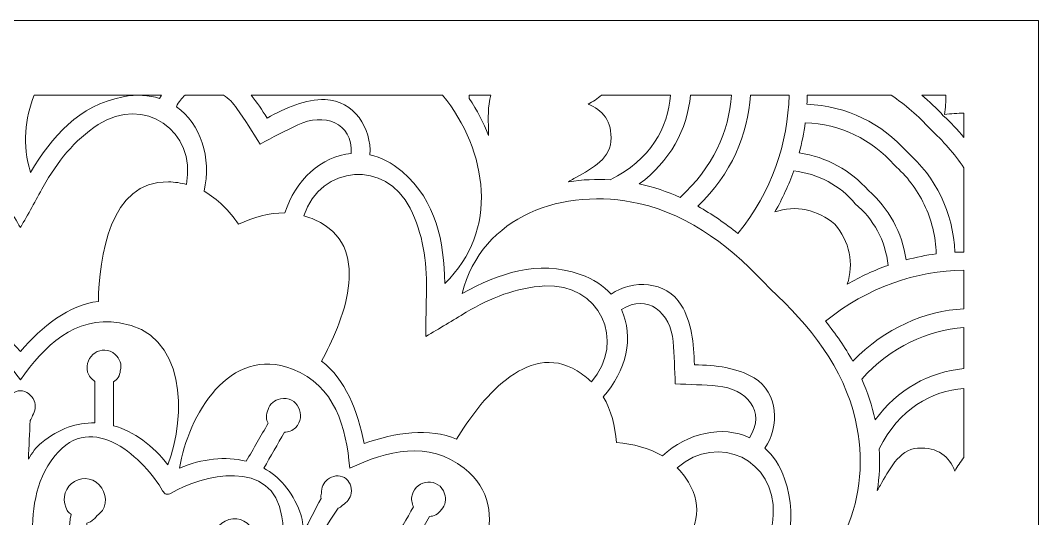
# Model space of a CAD drawing. Extents: x -175 to 692, y -400 to 112.
# Drawn here: x 610.4 to 692.2, y -71.5 to -31.5 of the extents above; entities that cross this region are included whole.
import ezdxf

# ---------------------------------------------------------------- set-up
doc = ezdxf.new("R2010")
doc.units = 0
doc.header["$MEASUREMENT"] = 0
doc.layers.add('Layer 1', color=7, linetype='Continuous', lineweight=0)

msp = doc.modelspace()

# ---------------------------------------------------------------- linework, layer by layer
at = {"layer": 'Layer 1'}
for points, knots in [([(686.0803833007812, -31.52850341796875), (686.0803833007812, -31.52850341796875), (683.049072265625, -31.52850341796875), (683.049072265625, -31.52850341796875), (683.049072265625, -31.52850341796875), (672.7584228515625, -31.52850341796875), (672.7584228515625, -31.52850341796875), (672.7584228515625, -31.52850341796875), (671.214111328125, -31.52850341796875), (671.214111328125, -31.52850341796875), (671.214111328125, -31.52850341796875), (668.0443725585938, -31.52850341796875), (668.0443725585938, -31.52850341796875), (668.0443725585938, -31.52850341796875), (666.4085693359375, -31.52850341796875), (666.4085693359375, -31.52850341796875), (666.4085693359375, -31.52850341796875), (662.9141235351562, -31.52850341796875), (662.9141235351562, -31.52850341796875), (662.9141235351562, -31.52850341796875), (660.7147827148438, -31.52850341796875), (660.7147827148438, -31.52850341796875), (660.7147827148438, -31.52850341796875), (648.3986206054688, -31.52850341796875), (648.3986206054688, -31.52850341796875), (648.3986206054688, -31.52850341796875), (646.5077514648438, -31.52850341796875), (646.5077514648438, -31.52850341796875), (646.5077514648438, -31.52850341796875), (643.0686645507812, -31.52850341796875), (643.0686645507812, -31.52850341796875), (643.0686645507812, -31.52850341796875), (641.4661254882812, -31.52850341796875), (641.4661254882812, -31.52850341796875), (641.4661254882812, -31.52850341796875), (638.6307983398438, -31.52850341796875), (638.6307983398438, -31.52850341796875), (638.6307983398438, -31.52850341796875), (634.322021484375, -31.52850341796875), (634.322021484375, -31.52850341796875), (634.322021484375, -31.52850341796875), (617.1672973632812, -31.52850341796875), (617.1672973632812, -31.52850341796875), (617.1672973632812, -31.52850341796875), (614.3284301757812, -31.52850341796875), (614.3284301757812, -31.52850341796875), (614.3284301757812, -31.52850341796875), (614.1973266601562, -31.52850341796875), (614.1973266601562, -31.52850341796875), (614.1973266601562, -31.52850341796875), (606.5673828125, -31.52850341796875), (606.5673828125, -31.52850341796875), (606.5673828125, -31.52850341796875), (606.436279296875, -31.52850341796875), (606.436279296875, -31.52850341796875), (606.436279296875, -31.52850341796875), (603.597412109375, -31.52850341796875), (603.597412109375, -31.52850341796875), (603.597412109375, -31.52850341796875), (586.4426879882812, -31.52850341796875), (586.4426879882812, -31.52850341796875), (586.4426879882812, -31.52850341796875), (582.1339111328125, -31.52850341796875), (582.1339111328125, -31.52850341796875), (582.1339111328125, -31.52850341796875), (579.2985839843749, -31.52850341796875), (579.2985839843749, -31.52850341796875), (579.2985839843749, -31.52850341796875), (577.696044921875, -31.52850341796875), (577.696044921875, -31.52850341796875), (577.696044921875, -31.52850341796875), (574.2569580078124, -31.52850341796875), (574.2569580078124, -31.52850341796875), (574.2569580078124, -31.52850341796875), (572.3829345703125, -31.52850341796875), (572.3829345703125, -31.52850341796875), (572.3829345703125, -31.52850341796875), (560.048583984375, -31.52850341796875), (560.048583984375, -31.52850341796875), (560.048583984375, -31.52850341796875), (557.8505859375, -31.52850341796875), (557.8505859375, -31.52850341796875), (557.8505859375, -31.52850341796875), (554.3561401367188, -31.52850341796875), (554.3561401367188, -31.52850341796875), (554.3561401367188, -31.52850341796875), (552.7203369140624, -31.52850341796875), (552.7203369140624, -31.52850341796875), (552.7203369140624, -31.52850341796875), (549.5505981445312, -31.52850341796875), (549.5505981445312, -31.52850341796875), (549.5505981445312, -31.52850341796875), (548.0062866210938, -31.52850341796875), (548.0062866210938, -31.52850341796875), (548.0062866210938, -31.52850341796875), (537.7047729492188, -31.52850341796875), (537.7047729492188, -31.52850341796875), (537.7047729492188, -31.52850341796875), (534.684326171875, -31.52850341796875), (534.684326171875, -31.52850341796875), (534.684326171875, -31.52850341796875), (528.5873413085938, -31.52850341796875), (528.5873413085938, -31.52850341796875), (528.5873413085938, -31.52850341796875), (528.5873413085938, -37.62548828125), (528.5873413085938, -37.62548828125), (528.5873413085938, -37.62548828125), (528.5873413085938, -40.65679931640625), (528.5873413085938, -40.65679931640625), (528.5873413085938, -40.65679931640625), (528.5873413085938, -50.94744873046875), (528.5873413085938, -50.94744873046875), (528.5873413085938, -50.94744873046875), (528.5873413085938, -52.49176025390625), (528.5873413085938, -52.49176025390625), (528.5873413085938, -52.49176025390625), (528.5873413085938, -55.6614990234375), (528.5873413085938, -55.6614990234375), (528.5873413085938, -55.6614990234375), (528.5873413085938, -57.2821044921875), (528.5873413085938, -57.2821044921875), (528.5873413085938, -57.2821044921875), (528.5873413085938, -60.7916259765625), (528.5873413085938, -60.7916259765625), (528.5873413085938, -60.7916259765625), (528.5873413085938, -62.9910888671875), (528.5873413085938, -62.9910888671875), (528.5873413085938, -62.9910888671875), (528.5873413085938, -75.3072509765625), (528.5873413085938, -75.3072509765625), (528.5873413085938, -75.3072509765625), (528.5873413085938, -77.1981201171875), (528.5873413085938, -77.1981201171875), (528.5873413085938, -77.1981201171875), (528.5873413085938, -80.63720703125), (528.5873413085938, -80.63720703125), (528.5873413085938, -80.63720703125), (528.5873413085938, -82.23962402343749), (528.5873413085938, -82.23962402343749), (528.5873413085938, -82.23962402343749), (528.5873413085938, -85.07409667968749), (528.5873413085938, -85.07409667968749), (528.5873413085938, -85.07409667968749), (528.5873413085938, -89.3798828125), (528.5873413085938, -89.3798828125), (528.5873413085938, -89.3798828125), (528.5873413085938, -106.53857421875), (528.5873413085938, -106.53857421875), (528.5873413085938, -106.53857421875), (528.5873413085938, -109.3773803710937), (528.5873413085938, -109.3773803710937), (528.5873413085938, -109.3773803710937), (528.5873413085938, -109.5084838867187), (528.5873413085938, -109.5084838867187), (528.5873413085938, -109.5084838867187), (528.5873413085938, -117.1385498046875), (528.5873413085938, -117.1385498046875), (528.5873413085938, -117.1385498046875), (528.5873413085938, -117.2696533203125), (528.5873413085938, -117.2696533203125), (528.5873413085938, -117.2696533203125), (528.5873413085938, -120.1083984375), (528.5873413085938, -120.1083984375), (528.5873413085938, -120.1083984375), (528.5873413085938, -137.26318359375), (528.5873413085938, -137.26318359375), (528.5873413085938, -137.26318359375), (528.5873413085938, -141.5729370117187), (528.5873413085938, -141.5729370117187), (528.5873413085938, -141.5729370117187), (528.5873413085938, -144.4073486328125), (528.5873413085938, -144.4073486328125), (528.5873413085938, -144.4073486328125), (528.5873413085938, -146.0098266601562), (528.5873413085938, -146.0098266601562), (528.5873413085938, -146.0098266601562), (528.5873413085938, -149.4489135742187), (528.5873413085938, -149.4489135742187), (528.5873413085938, -149.4489135742187), (528.5873413085938, -151.3228759765625), (528.5873413085938, -151.3228759765625), (528.5873413085938, -151.3228759765625), (528.5873413085938, -163.6572875976562), (528.5873413085938, -163.6572875976562), (528.5873413085938, -163.6572875976562), (528.5873413085938, -165.8553466796875), (528.5873413085938, -165.8553466796875), (528.5873413085938, -165.8553466796875), (528.5873413085938, -169.3497314453125), (528.5873413085938, -169.3497314453125), (528.5873413085938, -169.3497314453125), (528.5873413085938, -170.9833374023437), (528.5873413085938, -170.9833374023437), (528.5873413085938, -170.9833374023437), (528.5873413085938, -174.1552124023437), (528.5873413085938, -174.1552124023437), (528.5873413085938, -174.1552124023437), (528.5873413085938, -175.6995239257812), (528.5873413085938, -175.6995239257812), (528.5873413085938, -175.6995239257812), (528.5873413085938, -185.990234375), (528.5873413085938, -185.990234375), (528.5873413085938, -185.990234375), (528.5873413085938, -189.021484375), (528.5873413085938, -189.021484375), (528.5873413085938, -189.021484375), (528.5873413085938, -195.1185302734375), (528.5873413085938, -195.1185302734375), (528.5873413085938, -195.1185302734375), (534.684326171875, -195.1185302734375), (534.684326171875, -195.1185302734375), (534.684326171875, -195.1185302734375), (537.7156372070312, -195.1185302734375), (537.7156372070312, -195.1185302734375), (537.7156372070312, -195.1185302734375), (548.0062866210938, -195.1185302734375), (548.0062866210938, -195.1185302734375), (548.0062866210938, -195.1185302734375), (549.5505981445312, -195.1185302734375), (549.5505981445312, -195.1185302734375), (549.5505981445312, -195.1185302734375), (552.7203369140624, -195.1185302734375), (552.7203369140624, -195.1185302734375), (552.7203369140624, -195.1185302734375), (554.3409423828125, -195.1185302734375), (554.3409423828125, -195.1185302734375), (554.3409423828125, -195.1185302734375), (557.8505859375, -195.1185302734375), (557.8505859375, -195.1185302734375), (557.8505859375, -195.1185302734375), (560.0486450195312, -195.1185302734375), (560.0486450195312, -195.1185302734375), (560.0486450195312, -195.1185302734375), (572.3660888671875, -195.1185302734375), (572.3660888671875, -195.1185302734375), (572.3660888671875, -195.1185302734375), (574.2569580078124, -195.1185302734375), (574.2569580078124, -195.1185302734375), (574.2569580078124, -195.1185302734375), (577.696044921875, -195.1185302734375), (577.696044921875, -195.1185302734375), (577.696044921875, -195.1185302734375), (579.3232421875, -195.1185302734375), (579.3232421875, -195.1185302734375), (579.3232421875, -195.1185302734375), (582.1339111328125, -195.1185302734375), (582.1339111328125, -195.1185302734375), (582.1339111328125, -195.1185302734375), (586.4426879882812, -195.1185302734375), (586.4426879882812, -195.1185302734375), (586.4426879882812, -195.1185302734375), (603.597412109375, -195.1185302734375), (603.597412109375, -195.1185302734375), (603.597412109375, -195.1185302734375), (606.4361572265625, -195.1185302734375), (606.4361572265625, -195.1185302734375), (606.4361572265625, -195.1185302734375), (606.5673217773438, -195.1185302734375), (606.5673217773438, -195.1185302734375), (606.5673217773438, -195.1185302734375), (614.1973876953125, -195.1185302734375), (614.1973876953125, -195.1185302734375), (614.1973876953125, -195.1185302734375), (614.3285522460938, -195.1185302734375), (614.3285522460938, -195.1185302734375), (614.3285522460938, -195.1185302734375), (617.1672973632812, -195.1185302734375), (617.1672973632812, -195.1185302734375), (617.1672973632812, -195.1185302734375), (634.322021484375, -195.1185302734375), (634.322021484375, -195.1185302734375), (634.322021484375, -195.1185302734375), (638.6307983398438, -195.1185302734375), (638.6307983398438, -195.1185302734375), (638.6307983398438, -195.1185302734375), (641.4661254882812, -195.1185302734375), (641.4661254882812, -195.1185302734375), (641.4661254882812, -195.1185302734375), (643.0686645507812, -195.1185302734375), (643.0686645507812, -195.1185302734375), (643.0686645507812, -195.1185302734375), (646.5077514648438, -195.1185302734375), (646.5077514648438, -195.1185302734375), (646.5077514648438, -195.1185302734375), (648.3986206054688, -195.1185302734375), (648.3986206054688, -195.1185302734375), (648.3986206054688, -195.1185302734375), (660.716064453125, -195.1185302734375), (660.716064453125, -195.1185302734375), (660.716064453125, -195.1185302734375), (662.9141235351562, -195.1185302734375), (662.9141235351562, -195.1185302734375), (662.9141235351562, -195.1185302734375), (666.4085693359375, -195.1185302734375), (666.4085693359375, -195.1185302734375), (666.4085693359375, -195.1185302734375), (668.042236328125, -195.1185302734375), (668.042236328125, -195.1185302734375), (668.042236328125, -195.1185302734375), (671.214111328125, -195.1185302734375), (671.214111328125, -195.1185302734375), (671.214111328125, -195.1185302734375), (672.7584228515625, -195.1185302734375), (672.7584228515625, -195.1185302734375), (672.7584228515625, -195.1185302734375), (683.0599365234375, -195.1185302734375), (683.0599365234375, -195.1185302734375), (683.0599365234375, -195.1185302734375), (686.0803833007812, -195.1185302734375), (686.0803833007812, -195.1185302734375), (686.0803833007812, -195.1185302734375), (692.1773681640624, -195.1185302734375), (692.1773681640624, -195.1185302734375), (692.1773681640624, -195.1185302734375), (692.1773681640624, -189.021484375), (692.1773681640624, -189.021484375), (692.1773681640624, -189.021484375), (692.1773681640624, -185.990234375), (692.1773681640624, -185.990234375), (692.1773681640624, -185.990234375), (692.1773681640624, -175.6995239257812), (692.1773681640624, -175.6995239257812), (692.1773681640624, -175.6995239257812), (692.1773681640624, -174.1552124023437), (692.1773681640624, -174.1552124023437), (692.1773681640624, -174.1552124023437), (692.1773681640624, -170.9855346679687), (692.1773681640624, -170.9855346679687), (692.1773681640624, -170.9855346679687), (692.1773681640624, -169.3497314453125), (692.1773681640624, -169.3497314453125), (692.1773681640624, -169.3497314453125), (692.1773681640624, -165.8553466796875), (692.1773681640624, -165.8553466796875), (692.1773681640624, -165.8553466796875), (692.1773681640624, -163.6559448242187), (692.1773681640624, -163.6559448242187), (692.1773681640624, -163.6559448242187), (692.1773681640624, -151.3397827148437), (692.1773681640624, -151.3397827148437), (692.1773681640624, -151.3397827148437), (692.1773681640624, -149.4489135742187), (692.1773681640624, -149.4489135742187), (692.1773681640624, -149.4489135742187), (692.1773681640624, -146.0098266601562), (692.1773681640624, -146.0098266601562), (692.1773681640624, -146.0098266601562), (692.1773681640624, -144.4073486328125), (692.1773681640624, -144.4073486328125), (692.1773681640624, -144.4073486328125), (692.1773681640624, -141.5729370117187), (692.1773681640624, -141.5729370117187), (692.1773681640624, -141.5729370117187), (692.1773681640624, -137.2671508789062), (692.1773681640624, -137.2671508789062), (692.1773681640624, -137.2671508789062), (692.1773681640624, -120.1083984375), (692.1773681640624, -120.1083984375), (692.1773681640624, -120.1083984375), (692.1773681640624, -117.2696533203125), (692.1773681640624, -117.2696533203125), (692.1773681640624, -117.2696533203125), (692.1773681640624, -117.1385498046875), (692.1773681640624, -117.1385498046875), (692.1773681640624, -117.1385498046875), (692.1773681640624, -109.5084838867187), (692.1773681640624, -109.5084838867187), (692.1773681640624, -109.5084838867187), (692.1773681640624, -109.3773803710937), (692.1773681640624, -109.3773803710937), (692.1773681640624, -109.3773803710937), (692.1773681640624, -106.53857421875), (692.1773681640624, -106.53857421875), (692.1773681640624, -106.53857421875), (692.1773681640624, -89.38385009765625), (692.1773681640624, -89.38385009765625), (692.1773681640624, -89.38385009765625), (692.1773681640624, -85.07409667968749), (692.1773681640624, -85.07409667968749), (692.1773681640624, -85.07409667968749), (692.1773681640624, -82.23962402343749), (692.1773681640624, -82.23962402343749), (692.1773681640624, -82.23962402343749), (692.1773681640624, -80.63720703125), (692.1773681640624, -80.63720703125), (692.1773681640624, -80.63720703125), (692.1773681640624, -77.1981201171875), (692.1773681640624, -77.1981201171875), (692.1773681640624, -77.1981201171875), (692.1773681640624, -75.3240966796875), (692.1773681640624, -75.3240966796875), (692.1773681640624, -75.3240966796875), (692.1773681640624, -62.98974609375), (692.1773681640624, -62.98974609375), (692.1773681640624, -62.98974609375), (692.1773681640624, -60.7916259765625), (692.1773681640624, -60.7916259765625), (692.1773681640624, -60.7916259765625), (692.1773681640624, -57.29730224609375), (692.1773681640624, -57.29730224609375), (692.1773681640624, -57.29730224609375), (692.1773681640624, -55.6614990234375), (692.1773681640624, -55.6614990234375), (692.1773681640624, -55.6614990234375), (692.1773681640624, -52.49176025390625), (692.1773681640624, -52.49176025390625), (692.1773681640624, -52.49176025390625), (692.1773681640624, -50.94744873046875), (692.1773681640624, -50.94744873046875), (692.1773681640624, -50.94744873046875), (692.1773681640624, -40.65679931640625), (692.1773681640624, -40.65679931640625), (692.1773681640624, -40.65679931640625), (692.1773681640624, -37.62548828125), (692.1773681640624, -37.62548828125), (692.1773681640624, -37.62548828125), (692.1773681640624, -31.52850341796875), (692.1773681640624, -31.52850341796875), (692.1773681640624, -31.52850341796875), (686.0803833007812, -31.52850341796875), (686.0803833007812, -31.52850341796875)], [0, 0, 0, 0, 1, 1, 1, 2, 2, 2, 3, 3, 3, 4, 4, 4, 5, 5, 5, 6, 6, 6, 7, 7, 7, 8, 8, 8, 9, 9, 9, 10, 10, 10, 11, 11, 11, 12, 12, 12, 13, 13, 13, 14, 14, 14, 15, 15, 15, 16, 16, 16, 17, 17, 17, 18, 18, 18, 19, 19, 19, 20, 20, 20, 21, 21, 21, 22, 22, 22, 23, 23, 23, 24, 24, 24, 25, 25, 25, 26, 26, 26, 27, 27, 27, 28, 28, 28, 29, 29, 29, 30, 30, 30, 31, 31, 31, 32, 32, 32, 33, 33, 33, 34, 34, 34, 35, 35, 35, 36, 36, 36, 37, 37, 37, 38, 38, 38, 39, 39, 39, 40, 40, 40, 41, 41, 41, 42, 42, 42, 43, 43, 43, 44, 44, 44, 45, 45, 45, 46, 46, 46, 47, 47, 47, 48, 48, 48, 49, 49, 49, 50, 50, 50, 51, 51, 51, 52, 52, 52, 53, 53, 53, 54, 54, 54, 55, 55, 55, 56, 56, 56, 57, 57, 57, 58, 58, 58, 59, 59, 59, 60, 60, 60, 61, 61, 61, 62, 62, 62, 63, 63, 63, 64, 64, 64, 65, 65, 65, 66, 66, 66, 67, 67, 67, 68, 68, 68, 69, 69, 69, 70, 70, 70, 71, 71, 71, 72, 72, 72, 73, 73, 73, 74, 74, 74, 75, 75, 75, 76, 76, 76, 77, 77, 77, 78, 78, 78, 79, 79, 79, 80, 80, 80, 81, 81, 81, 82, 82, 82, 83, 83, 83, 84, 84, 84, 85, 85, 85, 86, 86, 86, 87, 87, 87, 88, 88, 88, 89, 89, 89, 90, 90, 90, 91, 91, 91, 92, 92, 92, 93, 93, 93, 94, 94, 94, 95, 95, 95, 96, 96, 96, 97, 97, 97, 98, 98, 98, 99, 99, 99, 100, 100, 100, 101, 101, 101, 102, 102, 102, 103, 103, 103, 104, 104, 104, 105, 105, 105, 106, 106, 106, 107, 107, 107, 108, 108, 108, 109, 109, 109, 110, 110, 110, 111, 111, 111, 112, 112, 112, 113, 113, 113, 114, 114, 114, 115, 115, 115, 116, 116, 116, 117, 117, 117, 118, 118, 118, 119, 119, 119, 120, 120, 120, 121, 121, 121, 122, 122, 122, 123, 123, 123, 124, 124, 124, 125, 125, 125, 126, 126, 126, 127, 127, 127, 128, 128, 128, 129, 129, 129, 130, 130, 130, 131, 131, 131, 132, 132, 132, 133, 133, 133, 134, 134, 134, 135, 135, 135, 136, 136, 136, 137, 137, 137, 138, 138, 138, 139, 139, 139, 140, 140, 140, 140]), ([(623.7230834960938, -44.7015380859375), (623.2763061523438, -44.58984375), (622.8052368164062, -44.50726318359374), (622.2807006835938, -44.49755859375), (617.540771484375, -44.37615966796875), (616.7152099609374, -50.61187744140625), (616.6471557617188, -54.09393310546875), (614.2821044921874, -54.361083984375), (612.1258544921874, -56.09967041015625), (610.38232421875, -58.1151123046875), (608.6388549804688, -56.09967041015625), (606.4826049804688, -54.361083984375), (604.1175537109374, -54.09393310546875), (604.0494995117188, -50.61187744140625), (603.2239379882812, -44.37615966796875), (598.4840087890624, -44.49755859375), (597.95947265625, -44.50726318359374), (597.4884033203125, -44.58984375), (597.0416259765625, -44.7015380859375), (596.2063598632812, -40.42303466796875), (600.4849243164062, -37.48480224609375), (604.1370239257812, -39.89849853515625), (606.0601196289062, -41.166015625), (607.4247436523438, -42.88519287109375), (608.5417480468749, -44.88604736328125), (609.1633911132812, -45.99334716796875), (609.755859375, -47.10064697265624), (610.38232421875, -48.17388916015625), (611.0088500976562, -47.10064697265624), (611.601318359375, -45.99334716796875), (612.2229614257812, -44.88604736328125), (613.3399658203124, -42.88519287109375), (614.7045898437499, -41.166015625), (616.6276855468749, -39.89849853515625), (620.2797851562499, -37.48480224609375), (624.5583496093749, -40.42303466796875), (623.7230834960938, -44.7015380859375)], [0, 0, 0, 0, 1, 1, 1, 2, 2, 2, 3, 3, 3, 4, 4, 4, 5, 5, 5, 6, 6, 6, 7, 7, 7, 8, 8, 8, 9, 9, 9, 10, 10, 10, 11, 11, 11, 12, 12, 12, 12]), ([(621.7301025390625, -37.52850341796875), (621.67724609375, -37.62017822265625), (621.6124267578124, -37.70538330078125), (621.5668334960938, -37.80047607421875), (620.7120971679688, -37.528564453125), (619.7359008789062, -37.4556884765625), (618.6431884765625, -37.66448974609375), (615.025146484375, -38.36383056640625), (612.951416015625, -40.86492919921875), (611.1884765624999, -43.73992919921875), (610.5472412109374, -41.5147705078125), (610.7354125976562, -39.4068603515625), (611.4993286132812, -37.52850341796875), (611.4993286132812, -37.52850341796875), (621.7301025390625, -37.52850341796875), (621.7301025390625, -37.52850341796875)], [0, 0, 0, 0, 1, 1, 1, 2, 2, 2, 3, 3, 3, 4, 4, 4, 5, 5, 5, 5]), ([(626.712158203125, -37.52850341796875), (627.1075439453125, -37.7999267578125), (627.4738159179688, -38.15966796875), (627.7782592773438, -38.59698486328125), (628.428955078125, -39.5294189453125), (629.0360107421875, -40.495849609375), (629.6382446289062, -41.46710205078124), (630.6435546874999, -40.92803955078125), (631.6488647460938, -40.39385986328125), (632.6784057617188, -39.908203125), (634.7423706054688, -38.9417724609375), (637.0880737304688, -39.69451904296875), (636.9617919921875, -42.2247314453125), (634.5773315429688, -42.43353271484375), (632.4598388671875, -44.35186767578125), (631.63427734375, -46.9937744140625), (630.3569946289062, -46.974365234375), (629.12353515625, -47.34832763671875), (627.9142456054688, -47.8970947265625), (627.13720703125, -46.81896972656249), (626.2581176757812, -45.8768310546875), (625.1412353515624, -45.25518798828125), (625.748291015625, -42.55499267578125), (624.8740844726562, -39.83538818359375), (622.9120483398438, -38.46099853515625), (623.1146850585938, -38.06591796875), (623.357421875, -37.7607421875), (623.6243896484374, -37.52850341796875), (623.6243896484374, -37.52850341796875), (626.712158203125, -37.52850341796875), (626.712158203125, -37.52850341796875)], [0, 0, 0, 0, 1, 1, 1, 2, 2, 2, 3, 3, 3, 4, 4, 4, 5, 5, 5, 6, 6, 6, 7, 7, 7, 8, 8, 8, 9, 9, 9, 10, 10, 10, 10]), ([(644.3035888671874, -37.52850341796875), (647.944091796875, -42.04608154296875), (648.8637084960938, -48.42803955078125), (644.4796142578125, -52.651611328125), (644.3873901367188, -49.28607177734375), (643.8433837890625, -46.08563232421874), (641.0557861328125, -43.67193603515625), (640.2156372070312, -42.9434814453125), (639.3317260742188, -42.51617431640625), (638.4576416015625, -42.32189941406249), (638.6179809570312, -40.23358154296874), (637.1803588867188, -37.94134521484375), (634.8783569335938, -37.887939453125), (633.2854614257812, -37.84906005859375), (631.7022094726562, -38.54351806640625), (630.19677734375, -39.369140625), (629.8021850585938, -38.7215576171875), (629.3768310546875, -38.0989990234375), (628.9100952148438, -37.52850341796875), (628.9100952148438, -37.52850341796875), (644.3035888671874, -37.52850341796875), (644.3035888671874, -37.52850341796875)], [0, 0, 0, 0, 1, 1, 1, 2, 2, 2, 3, 3, 3, 4, 4, 4, 5, 5, 5, 6, 6, 6, 7, 7, 7, 7]), ([(648.1746215820312, -37.52850341796875), (647.9186401367188, -38.41357421875), (647.9762573242188, -39.4693603515625), (647.9762573242188, -40.267578125), (647.9762573242188, -40.267578125), (647.9762573242188, -40.767822265625), (647.9762573242188, -40.767822265625), (647.5830078125, -39.73822021484375), (647.0584716796874, -38.73779296875), (646.4368286132812, -37.795654296875), (646.431396484375, -37.70294189453125), (646.4411621093749, -37.619873046875), (646.4379272460938, -37.52850341796875), (646.4379272460938, -37.52850341796875), (648.1746215820312, -37.52850341796875), (648.1746215820312, -37.52850341796875)], [0, 0, 0, 0, 1, 1, 1, 2, 2, 2, 3, 3, 3, 4, 4, 4, 5, 5, 5, 5]), ([(662.607421875, -37.52850341796875), (662.4315795898438, -40.1470947265625), (660.98681640625, -42.72039794921875), (657.7621459960938, -44.33734130859375), (656.6353759765624, -44.26934814453125), (655.5086669921875, -44.31298828125), (654.4208374023438, -44.48785400390625), (654.5665283203125, -44.4052734375), (654.7073974609375, -44.32275390625), (654.8530883789062, -44.24017333984375), (655.9651489257812, -43.59912109375), (657.7232666015625, -42.75408935546875), (657.8251953125, -41.25830078125), (657.9417724609375, -39.60223388671875), (657.1259155273438, -38.70379638671875), (655.9798583984375, -38.25701904296875), (656.3744506835938, -38.058837890625), (656.7319946289062, -37.80859375), (657.0673828124999, -37.52850341796875), (657.0673828124999, -37.52850341796875), (662.607421875, -37.52850341796875), (662.607421875, -37.52850341796875)], [0, 0, 0, 0, 1, 1, 1, 2, 2, 2, 3, 3, 3, 4, 4, 4, 5, 5, 5, 6, 6, 6, 7, 7, 7, 7]), ([(667.5148315429688, -37.52850341796875), (667.2974243164062, -40.44561767578125), (666.0012817382812, -43.37213134765625), (663.3712768554688, -45.7408447265625), (662.3223266601562, -45.27459716796875), (661.2296142578125, -44.91040039062499), (660.0931396484375, -44.6627197265625), (662.535400390625, -42.89312744140625), (663.9605102539062, -40.3170166015625), (664.2117309570312, -37.52850341796875), (664.2117309570312, -37.52850341796875), (667.5148315429688, -37.52850341796875), (667.5148315429688, -37.52850341796875)], [0, 0, 0, 0, 1, 1, 1, 2, 2, 2, 3, 3, 3, 4, 4, 4, 4]), ([(672.125732421875, -37.52850341796875), (672.0576171874999, -41.357666015625), (670.7660522460938, -45.25421142578125), (668.0189208984375, -48.64984130859375), (666.9991455078124, -47.82427978515625), (665.9259033203125, -47.08123779296875), (664.7991333007812, -46.4547119140625), (667.4984130859375, -43.86431884765625), (668.8221435546875, -40.693115234375), (669.0203857421875, -37.52850341796875), (669.0203857421875, -37.52850341796875), (672.125732421875, -37.52850341796875), (672.125732421875, -37.52850341796875)], [0, 0, 0, 0, 1, 1, 1, 2, 2, 2, 3, 3, 3, 4, 4, 4, 4]), ([(686.1773681640625, -50.1318359375), (685.9343261718749, -50.13677978515625), (685.6924438476562, -50.12689208984375), (685.4489135742188, -50.14080810546875), (685.3080444335938, -46.9549560546875), (683.8995971679688, -44.10418701171875), (681.6121826171874, -42.09362792968749), (679.6016845703125, -39.80621337890625), (676.7508544921875, -38.3978271484375), (673.5651245117188, -38.25701904296875), (673.5790405273438, -38.013427734375), (673.5690917968749, -37.77154541015625), (673.5740356445312, -37.52850341796875), (673.5740356445312, -37.52850341796875), (680.3272705078125, -37.52850341796875), (680.3272705078125, -37.52850341796875), (681.4677734375, -38.3046875), (682.5184326171875, -39.21087646484375), (683.4577026367188, -40.2481689453125), (684.4960937499999, -41.188720703125), (685.4010620117188, -42.2386474609375), (686.1773681640625, -43.3779296875), (686.1773681640625, -43.3779296875), (686.1773681640625, -50.1318359375), (686.1773681640625, -50.1318359375)], [0, 0, 0, 0, 1, 1, 1, 2, 2, 2, 3, 3, 3, 4, 4, 4, 5, 5, 5, 6, 6, 6, 7, 7, 7, 8, 8, 8, 8]), ([(686.1773681640625, -40.921875), (685.6596679687499, -40.31439208984375), (685.115966796875, -39.72723388671875), (684.521240234375, -39.1845703125), (683.9785766601562, -38.58990478515625), (683.3914794921875, -38.04620361328125), (682.7839965820312, -37.52850341796875), (682.7839965820312, -37.52850341796875), (684.7271118164062, -37.52850341796875), (684.7271118164062, -37.52850341796875), (684.7236328124999, -38.0413818359375), (684.6914062499999, -38.5609130859375), (684.6183471679688, -39.08746337890625), (685.1448974609374, -39.014404296875), (685.6644897460938, -38.982177734375), (686.1773681640625, -38.97869873046875), (686.1773681640625, -38.97869873046875), (686.1773681640625, -40.921875), (686.1773681640625, -40.921875)], [0, 0, 0, 0, 1, 1, 1, 2, 2, 2, 3, 3, 3, 4, 4, 4, 5, 5, 5, 6, 6, 6, 6]), ([(678.5089721679688, -45.1968994140625), (677.1055297851562, -43.5797119140625), (675.1531982421875, -42.4918212890625), (672.9434814453124, -42.17620849609375), (673.1571044921874, -41.3699951171875), (673.3222656249999, -40.5589599609375), (673.4291381835938, -39.7479248046875), (676.2361450195312, -39.85479736328125), (678.8002929687499, -41.09320068359375), (680.5681152343749, -43.13775634765625), (681.5880126953125, -44.02166748046875), (682.4135742187499, -45.1046142578125), (682.991455078125, -46.3187255859375), (683.5693969726562, -47.52801513671875), (683.9045410156249, -48.87322998046875), (683.9579467773438, -50.27679443359375), (683.1469116210938, -50.38360595703125), (682.3358154296875, -50.54876708984375), (681.5296630859375, -50.762451171875), (681.2140502929688, -48.552734375), (680.1260986328125, -46.60040283203125), (678.5089721679688, -45.1968994140625)], [0, 0, 0, 0, 1, 1, 1, 2, 2, 2, 3, 3, 3, 4, 4, 4, 5, 5, 5, 6, 6, 6, 7, 7, 7, 7]), ([(646.1939697265624, -54.97296142578125), (648.160888671875, -53.8026123046875), (650.2005615234375, -52.99639892578125), (652.5025634765625, -52.8555908203125), (656.8733520507812, -52.59332275390625), (659.1122436523438, -57.27978515625), (656.2468261718749, -60.56280517578125), (655.9166259765625, -60.24224853515625), (655.5475463867188, -59.93634033203125), (655.1007690429688, -59.66436767578125), (651.0552978515625, -57.197265625), (647.2235107421875, -62.17510986328125), (645.4217529296875, -65.161865234375), (643.2363281249999, -64.21002197265625), (640.507080078125, -64.63739013671875), (637.986572265625, -65.51153564453125), (637.486328125, -62.89385986328125), (636.4859008789062, -60.31024169921875), (634.5676269531249, -58.89703369140625), (636.2528076171875, -55.84716796875), (638.65673828125, -50.038818359375), (634.4899291992188, -47.7659912109375), (634.0333251953125, -47.518310546875), (633.5866088867188, -47.3531494140625), (633.1397094726562, -47.2269287109375), (634.5530395507812, -43.10375976562499), (639.72998046875, -42.70068359375), (641.6871337890625, -46.61016845703125), (642.716796875, -48.67413330078125), (643.0421142578125, -50.844970703125), (643.0081176757812, -53.13726806640625), (642.9887695312499, -54.40478515625), (642.9498901367188, -55.65777587890625), (642.9547729492188, -56.90582275390625), (644.0377197265624, -56.28424072265625), (645.1061401367188, -55.623779296875), (646.1939697265624, -54.97296142578125)], [0, 0, 0, 0, 1, 1, 1, 2, 2, 2, 3, 3, 3, 4, 4, 4, 5, 5, 5, 6, 6, 6, 7, 7, 7, 8, 8, 8, 9, 9, 9, 10, 10, 10, 11, 11, 11, 12, 12, 12, 12]), ([(675.7990112304688, -47.90679931640625), (674.4732055664062, -46.71697998046875), (672.61328125, -46.343017578125), (670.9911499023438, -46.9063720703125), (671.6030883789062, -45.83795166015625), (672.1129150390624, -44.74041748046874), (672.5014648437499, -43.6234130859375), (674.48779296875, -43.827392578125), (676.2313232421875, -44.79382324218749), (677.4503173828125, -46.25561523437499), (678.1787719726562, -46.8675537109375), (678.7905883789062, -47.60571289062499), (679.2374267578125, -48.4410400390625), (679.6890869140625, -49.2763671875), (679.98046875, -50.20880126953125), (680.0824584960938, -51.204345703125), (678.9654541015624, -51.5928955078125), (677.8678588867188, -52.10284423828125), (676.7994995117188, -52.7147216796875), (677.3627929687499, -51.0926513671875), (676.9888305664062, -49.23260498046875), (675.7990112304688, -47.90679931640625)], [0, 0, 0, 0, 1, 1, 1, 2, 2, 2, 3, 3, 3, 4, 4, 4, 5, 5, 5, 6, 6, 6, 7, 7, 7, 7]), ([(670.2481079101562, -77.8275146484375), (671.8507690429688, -74.8699951171875), (672.9774780273438, -71.824951171875), (671.7730102539062, -68.34283447265625), (671.4087524414062, -67.28900146484375), (670.8551635742188, -66.47796630859375), (670.1946411132812, -65.87579345703125), (671.3796997070312, -64.14202880859375), (671.2777099609374, -61.43695068359375), (669.315673828125, -60.24224853515625), (667.9558715820312, -59.41180419921875), (666.2366333007812, -59.222412109375), (664.5222778320312, -59.18353271484375), (664.4833984375, -57.46923828125), (664.2940673828125, -55.75006103515625), (663.463623046875, -54.39019775390625), (662.2689819335938, -52.42822265625), (659.5638427734375, -52.326171875), (657.830078125, -53.51116943359375), (657.2278442382812, -52.8507080078125), (656.4168701171874, -52.29705810546875), (655.363037109375, -51.93280029296875), (651.8809204101562, -50.72845458984375), (648.8358764648438, -51.8551025390625), (645.8783569335938, -53.457763671875), (647.4324340820312, -47.20263671875), (654.0516967773438, -44.87640380859375), (660.0737915039062, -46.2362060546875), (664.2794799804688, -47.18804931640625), (667.7033081054688, -49.91253662109375), (670.6074829101562, -53.098388671875), (673.7933349609375, -56.0025634765625), (676.5177612304688, -59.42633056640625), (677.4697265624999, -63.632080078125), (678.8294677734374, -69.65411376953125), (676.5031738281249, -76.2734375), (670.2481079101562, -77.8275146484375)], [0, 0, 0, 0, 1, 1, 1, 2, 2, 2, 3, 3, 3, 4, 4, 4, 5, 5, 5, 6, 6, 6, 7, 7, 7, 8, 8, 8, 9, 9, 9, 10, 10, 10, 11, 11, 11, 12, 12, 12, 12]), ([(686.1773681640625, -54.6854248046875), (683.0127563476562, -54.8836669921875), (679.8414916992188, -56.2073974609375), (677.2510986328125, -58.90673828125), (676.6245727539062, -57.780029296875), (675.8816528320312, -56.70672607421875), (675.0559692382812, -55.6868896484375), (678.45166015625, -52.93975830078125), (682.3482055664062, -51.648193359375), (686.1773681640625, -51.580078125), (686.1773681640625, -51.580078125), (686.1773681640625, -54.6854248046875), (686.1773681640625, -54.6854248046875)], [0, 0, 0, 0, 1, 1, 1, 2, 2, 2, 3, 3, 3, 4, 4, 4, 4]), ([(658.6653442382812, -54.75445556640625), (660.7925415039062, -53.38006591796875), (662.6185913085938, -55.0361328125), (662.8128051757812, -57.3089599609375), (662.9050903320312, -58.44049072265625), (662.9487915039062, -59.581787109375), (662.9828491210938, -60.72308349609375), (664.1240234375, -60.757080078125), (665.265380859375, -60.80072021484375), (666.3969726562499, -60.89300537109375), (668.6697387695312, -61.0872802734375), (670.3257446289062, -62.913330078125), (668.9514770507812, -65.04046630859375), (666.780517578125, -64.03033447265625), (663.9832763671875, -64.63250732421875), (661.9531860351562, -66.507080078125), (660.8556518554688, -65.84661865234375), (659.602783203125, -65.56005859375), (658.2769165039062, -65.428955078125), (658.1458129882812, -64.1031494140625), (657.8592529296875, -62.8502197265625), (657.19873046875, -61.75262451171875), (659.0733642578125, -59.72259521484375), (659.675537109375, -56.92529296875), (658.6653442382812, -54.75445556640625)], [0, 0, 0, 0, 1, 1, 1, 2, 2, 2, 3, 3, 3, 4, 4, 4, 5, 5, 5, 6, 6, 6, 7, 7, 7, 8, 8, 8, 8]), ([(622.2273559570312, -67.225830078125), (621.047119140625, -65.6766357421875), (619.5222778320312, -64.54022216796875), (617.8661499023438, -64.078857421875), (617.8661499023438, -64.078857421875), (617.8661499023438, -60.55303955078125), (617.8661499023438, -60.55303955078125), (618.0070190429688, -60.46563720703125), (618.1381225585938, -60.35394287109375), (618.2401123046875, -60.19854736328125), (618.346923828125, -60.028564453125), (618.3906860351562, -59.848876953125), (618.4100952148438, -59.669189453125), (618.5752563476562, -59.16412353515625), (618.351806640625, -58.68817138671875), (618.0021362304688, -58.36279296875), (616.9823608398438, -57.420654296875), (615.4379272460938, -58.48419189453125), (615.7875366210938, -59.76629638671875), (615.8799438476562, -60.0965576171875), (616.0984497070312, -60.34912109375), (616.3704223632812, -60.51904296875), (616.3704223632812, -60.51904296875), (616.3704223632812, -63.85546875), (616.3704223632812, -63.85546875), (614.9570922851562, -63.82147216796875), (613.4904785156249, -64.29254150390625), (612.0918579101562, -65.44354248046875), (611.6498413085938, -65.8077392578125), (611.3098754882812, -66.2593994140625), (611.0283203125, -66.7547607421875), (611.0719604492188, -65.7203369140625), (611.1205444335938, -64.6907958984375), (611.1691284179688, -63.6563720703125), (611.2662353515625, -63.54949951171875), (611.3293457031249, -63.41839599609375), (611.3536376953125, -63.26300048828125), (611.5770263671874, -62.91815185546875), (611.6401977539062, -62.47137451171875), (611.4848022460938, -62.0780029296875), (611.2905883789062, -61.59234619140625), (610.8582763671875, -61.296142578125), (610.38232421875, -61.2669677734375), (609.9064331054688, -61.296142578125), (609.47412109375, -61.59234619140625), (609.2799072265624, -62.0780029296875), (609.12451171875, -62.47137451171875), (609.1876831054688, -62.91815185546875), (609.4110717773438, -63.26300048828125), (609.4353637695312, -63.41839599609375), (609.4984130859375, -63.54949951171875), (609.5955200195312, -63.6563720703125), (609.6441650390625, -64.6907958984375), (609.6927490234374, -65.7203369140625), (609.7363891601562, -66.7547607421875), (609.454833984375, -66.2593994140625), (609.1148681640625, -65.8077392578125), (608.6728515625, -65.44354248046875), (607.2742309570312, -64.29254150390625), (605.8076171875, -63.82147216796875), (604.394287109375, -63.85546875), (604.394287109375, -63.85546875), (604.394287109375, -60.51904296875), (604.394287109375, -60.51904296875), (604.666259765625, -60.34912109375), (604.884765625, -60.0965576171875), (604.9771728515625, -59.76629638671875), (605.3267822265625, -58.48419189453125), (603.7823486328124, -57.420654296875), (602.7625732421874, -58.36279296875), (602.4129028320312, -58.68817138671875), (602.189453125, -59.16412353515625), (602.3546142578124, -59.669189453125), (602.3740234375, -59.848876953125), (602.4177856445312, -60.028564453125), (602.5245971679688, -60.19854736328125), (602.6265869140624, -60.35394287109375), (602.7576904296875, -60.46563720703125), (602.8985595703125, -60.55303955078125), (602.8985595703125, -60.55303955078125), (602.8985595703125, -64.078857421875), (602.8985595703125, -64.078857421875), (601.2424316406249, -64.54022216796875), (599.717529296875, -65.6766357421875), (598.537353515625, -67.225830078125), (597.0270385742188, -63.26300048828125), (597.0319213867188, -56.604736328125), (602.4225463867188, -55.80828857421875), (606.0407104492188, -55.27410888671875), (608.4931030273438, -57.687744140625), (610.38232421875, -60.4073486328125), (612.2716064453125, -57.687744140625), (614.7239990234375, -55.27410888671875), (618.3421630859375, -55.80828857421875), (623.7327880859375, -56.604736328125), (623.7376708984375, -63.26300048828125), (622.2273559570312, -67.225830078125)], [0, 0, 0, 0, 1, 1, 1, 2, 2, 2, 3, 3, 3, 4, 4, 4, 5, 5, 5, 6, 6, 6, 7, 7, 7, 8, 8, 8, 9, 9, 9, 10, 10, 10, 11, 11, 11, 12, 12, 12, 13, 13, 13, 14, 14, 14, 15, 15, 15, 16, 16, 16, 17, 17, 17, 18, 18, 18, 19, 19, 19, 20, 20, 20, 21, 21, 21, 22, 22, 22, 23, 23, 23, 24, 24, 24, 25, 25, 25, 26, 26, 26, 27, 27, 27, 28, 28, 28, 29, 29, 29, 30, 30, 30, 31, 31, 31, 32, 32, 32, 32]), ([(686.1773681640625, -59.49407958984375), (683.3888549804688, -59.745361328125), (680.812744140625, -61.17047119140625), (679.0430908203124, -63.6126708984375), (678.7955322265625, -62.47625732421875), (678.4313354492188, -61.383544921875), (677.9649658203124, -60.33453369140625), (680.3336791992188, -57.7044677734375), (683.2601928710938, -56.4083251953125), (686.1773681640625, -56.19097900390625), (686.1773681640625, -56.19097900390625), (686.1773681640625, -59.49407958984375), (686.1773681640625, -59.49407958984375)], [0, 0, 0, 0, 1, 1, 1, 2, 2, 2, 3, 3, 3, 4, 4, 4, 4]), ([(643.6881103515625, -79.3233642578125), (643.4403686523438, -77.39532470703125), (642.6925048828125, -75.64697265625), (641.4880981445312, -74.4183349609375), (642.07568359375, -73.3984375), (642.658447265625, -72.3834228515625), (643.24609375, -71.36358642578125), (643.4160766601562, -71.35870361328125), (643.5811157226562, -71.32958984375), (643.7511596679688, -71.2421875), (643.9503784179688, -71.14019775390625), (644.0862426757812, -70.98480224609375), (644.1979370117188, -70.8148193359375), (644.5476684570312, -70.46514892578125), (644.5961914062499, -69.974609375), (644.460205078125, -69.53753662109375), (644.0474853515625, -68.21173095703125), (642.1776733398438, -68.357421875), (641.8425903320312, -69.64923095703125), (641.7551879882812, -69.9794921875), (641.8231811523438, -70.30487060546875), (641.9688720703125, -70.5865478515625), (641.4151611328125, -71.548095703125), (640.8567504882812, -72.50970458984375), (640.3030395507812, -73.47613525390625), (639.0938720703124, -72.7427978515625), (637.5932006835938, -72.41741943359375), (635.8060302734375, -72.71368408203125), (635.2426147460938, -72.80596923828125), (634.7230224609375, -73.0196533203125), (634.2324218749999, -73.30615234375), (634.7861328125, -72.4368896484375), (635.33984375, -71.56756591796875), (635.8982543945312, -70.703125), (636.0343017578125, -70.65936279296875), (636.1508178710938, -70.57684326171875), (636.2576293945312, -70.4554443359375), (636.6218872070312, -70.2659912109375), (636.8987426757812, -69.9114990234375), (636.9569702148438, -69.49383544921875), (637.0346069335938, -68.97906494140625), (636.806396484375, -68.50311279296875), (636.4130859374999, -68.2408447265625), (635.9856567382812, -68.02716064453125), (635.4612426757812, -68.0709228515625), (635.0532836914062, -68.39141845703125), (634.7180786132812, -68.65362548828125), (634.5530395507812, -69.07135009765625), (634.5676269531249, -69.484130859375), (634.51416015625, -69.6346435546875), (634.5043945312499, -69.78033447265625), (634.5384521484374, -69.9163818359375), (634.0625, -70.829345703125), (633.5866088867188, -71.74725341796875), (633.1155395507812, -72.66021728515625), (633.1155395507812, -72.092041015625), (633.0377807617188, -71.5335693359375), (632.8386840820312, -71.00421142578125), (632.2024536132812, -69.309326171875), (631.1729125976562, -68.16802978515625), (629.9345092773438, -67.48809814453125), (630.4880981445312, -66.52655029296875), (631.0466918945312, -65.56494140625), (631.6002807617188, -64.5985107421875), (631.9208374023438, -64.583984375), (632.2316284179688, -64.48193359375), (632.4793090820312, -64.2391357421875), (633.4262695312499, -63.30181884765625), (632.6201782226562, -61.61175537109375), (631.2651977539062, -61.917724609375), (630.8184204101562, -62.01971435546875), (630.420166015625, -62.3062744140625), (630.2890014648438, -62.78704833984375), (630.19677734375, -62.96673583984375), (630.1336059570312, -63.1610107421875), (630.143310546875, -63.3843994140625), (630.1530151367188, -63.57379150390625), (630.2113647460938, -63.73406982421875), (630.2841796875, -63.8846435546875), (629.6965332031249, -64.89959716796875), (629.1138305664062, -65.91461181640625), (628.5260620117188, -66.9344482421875), (626.85546875, -66.507080078125), (624.9663696289062, -66.73052978515625), (623.17431640625, -67.4783935546875), (623.844482421875, -63.2921142578125), (627.1760864257812, -57.5274658203125), (632.2462158203125, -59.533203125), (635.6505737304688, -60.87847900390625), (636.5635375976562, -64.1954345703125), (636.8403930664062, -67.49786376953125), (639.8367919921875, -66.0845947265625), (643.1635742187499, -65.22015380859375), (646.03369140625, -67.49298095703125), (650.3025512695312, -70.8828125), (646.9806518554688, -76.64739990234375), (643.6881103515625, -79.3233642578125)], [0, 0, 0, 0, 1, 1, 1, 2, 2, 2, 3, 3, 3, 4, 4, 4, 5, 5, 5, 6, 6, 6, 7, 7, 7, 8, 8, 8, 9, 9, 9, 10, 10, 10, 11, 11, 11, 12, 12, 12, 13, 13, 13, 14, 14, 14, 15, 15, 15, 16, 16, 16, 17, 17, 17, 18, 18, 18, 19, 19, 19, 20, 20, 20, 21, 21, 21, 22, 22, 22, 23, 23, 23, 24, 24, 24, 25, 25, 25, 26, 26, 26, 27, 27, 27, 28, 28, 28, 29, 29, 29, 30, 30, 30, 31, 31, 31, 32, 32, 32, 32]), ([(686.1773681640625, -66.63861083984375), (685.8972778320312, -66.9739990234375), (685.6470336914062, -67.33148193359375), (685.4489135742188, -67.72607421875), (685.0020141601562, -66.5799560546875), (684.1036376953125, -65.76409912109375), (682.4476318359375, -65.880615234375), (680.9517822265624, -65.98260498046875), (680.1067504882812, -67.74066162109375), (679.4656982421875, -68.852783203125), (679.3831787109374, -68.99847412109375), (679.300537109375, -69.1392822265625), (679.218017578125, -69.2850341796875), (679.3928833007812, -68.1971435546875), (679.4365234375, -67.07049560546875), (679.3685913085938, -65.94378662109375), (680.9849853515625, -62.71771240234375), (683.5613403320312, -61.27423095703125), (686.1773681640625, -61.09906005859375), (686.1773681640625, -61.09906005859375), (686.1773681640625, -66.63861083984375), (686.1773681640625, -66.63861083984375)], [0, 0, 0, 0, 1, 1, 1, 2, 2, 2, 3, 3, 3, 4, 4, 4, 5, 5, 5, 6, 6, 6, 7, 7, 7, 7]), ([(631.3963012695312, -71.3927001953125), (631.7848510742188, -74.08807373046875), (630.7261962890625, -76.1617431640625), (629.4829101562499, -78.39093017578125), (627.710205078125, -81.58642578125), (625.9328002929688, -84.77716064453124), (624.1602172851562, -87.97271728515625), (623.489990234375, -87.56475830078125), (622.8004150390624, -87.19567871093749), (622.0864868164062, -86.8800048828125), (623.1839599609375, -84.57318115234375), (624.2816162109375, -82.271240234375), (625.3790893554688, -79.96441650390625), (626.1416015625, -78.36175537109375), (627.3071899414062, -76.58428955078125), (627.909423828125, -74.8165283203125), (627.9384765625, -74.80682373046875), (627.9676513671875, -74.797119140625), (627.9919433593749, -74.78253173828125), (628.1036376953125, -74.78253173828125), (628.2201538085938, -74.75823974609375), (628.3367309570312, -74.6903076171875), (629.0021362304688, -74.3260498046875), (629.4245605468749, -73.4033203125), (629.1381225585938, -72.66510009765625), (628.8223876953125, -71.87347412109375), (628.0065307617188, -71.33441162109375), (627.13720703125, -71.61614990234375), (626.3213500976562, -71.87835693359375), (625.646240234375, -72.71368408203125), (625.9619750976562, -73.61212158203125), (625.9911499023438, -73.6947021484375), (626.0250244140625, -73.77239990234375), (626.0639038085938, -73.85009765625), (626.0736694335938, -73.97149658203125), (626.0930786132812, -74.0928955078125), (626.1318359375, -74.21917724609375), (626.2096557617188, -74.4765625), (626.3310546875, -74.65625), (626.4718017578124, -74.7777099609375), (626.005615234375, -75.4915771484375), (625.5101928710938, -76.2152099609375), (625.1557006835938, -76.96307373046875), (624.62158203125, -78.08978271484375), (624.0824584960938, -79.21649169921875), (623.54345703125, -80.34320068359376), (622.5963134765625, -82.3392333984375), (621.6444702148438, -84.33520507812501), (620.697509765625, -86.32635498046875), (620.0225219726562, -86.08837890625), (619.3328247070312, -85.8941650390625), (618.6286621093749, -85.73388671874999), (619.3230590820312, -82.81030273437499), (620.1390380859375, -79.925537109375), (621.0860595703125, -77.0699462890625), (621.1199340820312, -76.9825439453125), (621.1199340820312, -76.89996337890625), (621.115234375, -76.822265625), (621.2899780273438, -76.71539306640625), (621.4308471679688, -76.54058837890625), (621.4794311523438, -76.35601806640625), (621.4794311523438, -76.35601806640625), (621.4794311523438, -76.322021484375), (621.4794311523438, -76.322021484375), (621.5327758789062, -76.24432373046875), (621.5814208984375, -76.1666259765625), (621.6203002929688, -76.0841064453125), (622.125244140625, -75.6324462890625), (622.484619140625, -74.96221923828125), (622.2515258789062, -74.29205322265625), (622.0621948242188, -73.74810791015625), (621.6444702148438, -73.36444091796875), (621.1249389648438, -73.2236328125), (620.610107421875, -73.087646484375), (620.056396484375, -73.20904541015625), (619.619384765625, -73.58782958984375), (619.0802612304688, -74.0491943359375), (619.0559692382812, -74.81170654296875), (619.2697143554688, -75.45269775390625), (619.2648315429688, -75.54498291015625), (619.2648315429688, -75.63726806640625), (619.2745971679688, -75.72955322265625), (619.2697143554688, -75.7392578125), (619.2600097656249, -75.74896240234375), (619.255126953125, -75.7635498046875), (619.20654296875, -75.9432373046875), (619.2405395507812, -76.1617431640625), (619.3376464843749, -76.3414306640625), (619.2940063476562, -76.40948486328125), (619.255126953125, -76.4822998046875), (619.2357177734375, -76.5745849609375), (618.6334838867188, -79.51763916015625), (617.8953247070312, -82.42663574218751), (617.0357055664062, -85.3065185546875), (616.3461303710938, -85.09283447265625), (615.6467895507812, -84.91802978515625), (614.9473876953124, -84.78686523437501), (615.1222534179688, -82.58685302734376), (615.2971801757812, -80.382080078125), (615.4719238281249, -78.18206787109375), (615.5690307617188, -76.93878173828125), (615.6711425781249, -75.69073486328125), (615.7682495117188, -74.44744873046875), (615.831298828125, -73.621826171875), (615.7682495117188, -72.75250244140625), (615.7244873046875, -71.8978271484375), (615.908935546875, -71.85894775390625), (616.0984497070312, -71.76666259765625), (616.2926635742188, -71.5821533203125), (616.3848876953125, -71.49957275390625), (616.4529418945312, -71.40728759765625), (616.52099609375, -71.31500244140625), (616.5986328125, -71.2615966796875), (616.6763305664062, -71.20330810546875), (616.744384765625, -71.14019775390625), (617.468017578125, -70.5234375), (617.2979736328125, -69.4598388671875), (616.7249145507812, -68.8284912109375), (616.113037109375, -68.14862060546875), (615.1368408203125, -68.20684814453125), (614.471435546875, -68.73626708984375), (613.8499145507812, -69.2315673828125), (613.7527465820312, -70.24176025390625), (614.1461181640624, -70.88763427734375), (614.2189331054688, -71.00421142578125), (614.306396484375, -71.08673095703125), (614.398681640625, -71.14019775390625), (614.4180908203125, -71.1693115234375), (614.4375610351562, -71.188720703125), (614.4569702148438, -71.2130126953125), (614.0975341796875, -73.0439453125), (614.2141723632812, -75.16619873046875), (614.0733032226562, -76.93878173828125), (613.8741455078124, -79.478759765625), (613.670166015625, -82.02355957031249), (613.4662475585938, -84.56829833984375), (612.6940307617188, -84.49066162109375), (611.912109375, -84.46630859375), (611.1254272460938, -84.48089599609375), (611.18359375, -80.828857421875), (611.246826171875, -77.17193603515625), (611.3050537109375, -73.51983642578125), (611.3488159179688, -70.96533203125), (611.4653320312499, -68.64398193359375), (613.1505126953125, -66.50225830078125), (616.1517944335938, -62.68994140625), (620.4400634765625, -66.86163330078125), (621.8096313476562, -69.309326171875), (621.8873291015625, -69.44525146484375), (621.9892578125, -69.52783203125), (622.1009521484375, -69.58612060546875), (622.2273559570312, -69.59100341796875), (622.353515625, -69.571533203125), (622.489501953125, -69.49383544921875), (624.9031372070312, -68.05633544921875), (630.7019042968749, -66.58966064453125), (631.3963012695312, -71.3927001953125)], [0, 0, 0, 0, 1, 1, 1, 2, 2, 2, 3, 3, 3, 4, 4, 4, 5, 5, 5, 6, 6, 6, 7, 7, 7, 8, 8, 8, 9, 9, 9, 10, 10, 10, 11, 11, 11, 12, 12, 12, 13, 13, 13, 14, 14, 14, 15, 15, 15, 16, 16, 16, 17, 17, 17, 18, 18, 18, 19, 19, 19, 20, 20, 20, 21, 21, 21, 22, 22, 22, 23, 23, 23, 24, 24, 24, 25, 25, 25, 26, 26, 26, 27, 27, 27, 28, 28, 28, 29, 29, 29, 30, 30, 30, 31, 31, 31, 32, 32, 32, 33, 33, 33, 34, 34, 34, 35, 35, 35, 36, 36, 36, 37, 37, 37, 38, 38, 38, 39, 39, 39, 40, 40, 40, 41, 41, 41, 42, 42, 42, 43, 43, 43, 44, 44, 44, 45, 45, 45, 46, 46, 46, 47, 47, 47, 48, 48, 48, 49, 49, 49, 50, 50, 50, 51, 51, 51, 52, 52, 52, 52]), ([(670.568603515625, -80.69775390625), (672.86083984375, -80.66375732421875), (675.0317993164062, -80.9891357421875), (677.0957641601562, -82.01867675781249), (681.005126953125, -83.975830078125), (680.6021118164062, -89.15283203125), (676.47900390625, -90.56610107421875), (676.3527221679688, -90.11926269531249), (676.1875610351562, -89.67248535156249), (675.9398803710938, -89.21600341796875), (673.6670532226562, -85.04913330078125), (667.8587646484374, -87.45306396484375), (664.8088989257812, -89.1383056640625), (663.3955688476562, -87.219970703125), (660.81201171875, -86.21954345703125), (658.1943359374999, -85.71929931640625), (659.0684814453124, -83.19879150390624), (659.4957885742188, -80.469482421875), (658.5439453124999, -78.2840576171875), (661.5307617187499, -76.4822998046875), (666.5134887695312, -72.65057373046875), (664.0415039062499, -68.6051025390625), (663.76953125, -68.1583251953125), (663.463623046875, -67.78924560546875), (663.1431274414062, -67.458984375), (666.426025390625, -64.5936279296875), (671.112548828125, -66.83245849609375), (670.8502807617188, -71.20330810546875), (670.70947265625, -73.50531005859375), (669.9033203125, -75.54498291015625), (668.7328491210938, -77.51190185546875), (668.0821533203125, -78.5997314453125), (667.421630859375, -79.66815185546875), (666.7999877929688, -80.75115966796875), (668.048095703125, -80.7559814453125), (669.3010864257812, -80.7171630859375), (670.568603515625, -80.69775390625)], [0, 0, 0, 0, 1, 1, 1, 2, 2, 2, 3, 3, 3, 4, 4, 4, 5, 5, 5, 6, 6, 6, 7, 7, 7, 8, 8, 8, 9, 9, 9, 10, 10, 10, 11, 11, 11, 12, 12, 12, 12])]:
    msp.add_open_spline(points, degree=3, knots=knots, dxfattribs=at)

doc.saveas('drawing.dxf')
